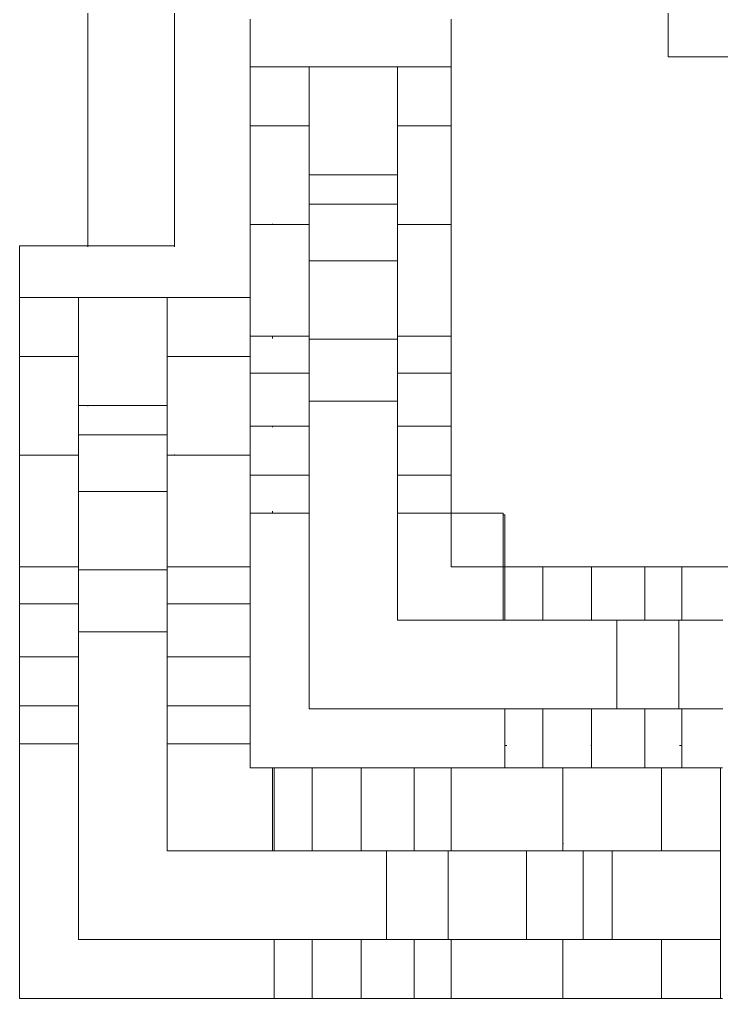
# Model space of a CAD drawing. Header units: millimetres. Extents: x -280308 to 6402717, y -14 to 2073074.
# Drawn here: x -38850.9 to -38679.6, y 268130 to 268368.9 of the extents above; entities that cross this region are included whole.
import ezdxf

# ---------------------------------------------------------------- set-up
doc = ezdxf.new("R2010")
doc.units = ezdxf.units.MM
doc.layers.get('0').update_dxf_attribs({"lineweight": 0})
doc.layers.add('A-FURN-EQPM', color=177, linetype='Continuous', lineweight=0)
doc.layers.add('SectionCutEdges', color=7, linetype='Continuous', lineweight=35, true_color=0xa5aeb1)

# ---------------------------------------------------------------- blocks, each defined once
blk = doc.blocks.new('A$Cc6df37c2')
at = {"color": 0, "linetype": 'ByBlock', "lineweight": -2}
for p, q in [((-468.7, 147.15), (-468.7, -147.15)), ((-447.54, 147.15), (-447.54, -147.15)), ((-429.04, -91.83), (-429.04, -93.12)), ((-429.04, -93.12), (-429.04, -94.91)), ((-379.95, -91.83), (-379.95, -93.12)), ((-379.95, -93.12), (-379.95, -94.91)), ((-429.04, -94.91), (-429.04, -97.17)), ((-379.95, -94.91), (-379.95, -97.17)), ((-429.04, -97.17), (-429.04, -99.86)), ((-379.95, -97.17), (-379.95, -99.86)), ((-429.04, -99.86), (-429.04, -102.93)), ((-379.95, -99.86), (-379.95, -102.93)), ((-429.04, -102.93), (-429.04, -103.46)), ((-414.64, -103.46), (-429.04, -103.46)), ((-429.04, -103.46), (-429.04, -106.33)), ((-414.64, -103.46), (-414.64, -106.33)), ((-414.64, -103.46), (-393.04, -103.46)), ((-393.04, -103.46), (-379.95, -103.46)), ((-393.04, -103.46), (-393.04, -106.33)), ((-379.95, -102.93), (-379.95, -103.46)), ((-379.95, -103.46), (-379.95, -106.33)), ((-429.04, -106.33), (-429.04, -109.98)), ((-414.64, -106.33), (-414.64, -109.98)), ((-393.04, -106.33), (-393.04, -109.98)), ((-379.95, -106.33), (-379.95, -109.98)), ((-429.04, -109.98), (-429.04, -113.84)), ((-414.64, -109.98), (-414.64, -113.84)), ((-393.04, -109.98), (-393.04, -113.84)), ((-379.95, -109.98), (-379.95, -113.84)), ((-429.04, -113.84), (-429.04, -117.82)), ((-414.64, -113.84), (-414.64, -117.82)), ((-393.04, -113.84), (-393.04, -117.82)), ((-379.95, -113.84), (-379.95, -117.82)), ((-414.64, -117.82), (-429.04, -117.82)), ((-429.04, -117.82), (-429.04, -121.3)), ((-414.64, -117.82), (-414.64, -121.3)), ((-393.04, -117.82), (-379.95, -117.82)), ((-393.04, -117.82), (-393.04, -121.3)), ((-379.95, -117.82), (-379.95, -121.3)), ((-429.04, -121.3), (-429.04, -124.88)), ((-414.64, -121.3), (-414.64, -124.88)), ((-393.04, -121.3), (-393.04, -124.88)), ((-379.95, -121.3), (-379.95, -124.88)), ((-429.04, -124.88), (-429.04, -128.5)), ((-414.64, -124.88), (-414.64, -128.5)), ((-393.04, -124.88), (-393.04, -128.5)), ((-379.95, -124.88), (-379.95, -128.5)), ((-429.04, -128.5), (-429.04, -132.07)), ((-414.64, -128.5), (-414.64, -129.83)), ((-393.04, -128.5), (-393.04, -129.83)), ((-379.95, -128.5), (-379.95, -132.07)), ((-414.64, -129.83), (-393.04, -129.83)), ((-414.64, -129.94), (-414.64, -129.83)), ((-414.64, -130.38), (-414.64, -129.94)), ((-414.64, -130.96), (-414.64, -130.38)), ((-414.64, -131.69), (-414.64, -130.96)), ((-393.04, -129.83), (-393.04, -129.94)), ((-393.04, -130.38), (-393.04, -129.94)), ((-393.04, -130.38), (-393.04, -130.96)), ((-393.04, -131.69), (-393.04, -130.96)), ((-429.04, -132.07), (-429.04, -135.52)), ((-414.64, -132.07), (-414.64, -131.69)), ((-414.64, -132.54), (-414.64, -132.07)), ((-414.64, -133.51), (-414.64, -132.54)), ((-414.64, -134.58), (-414.64, -133.51)), ((-393.04, -132.07), (-393.04, -131.69)), ((-393.04, -132.54), (-393.04, -132.07)), ((-393.04, -133.51), (-393.04, -132.54)), ((-393.04, -134.58), (-393.04, -133.51)), ((-379.95, -132.07), (-379.95, -135.52)), ((-429.04, -135.52), (-429.04, -138.78)), ((-414.64, -135.52), (-414.64, -134.58)), ((-414.64, -135.73), (-414.64, -135.52)), ((-414.64, -136.94), (-414.64, -135.73)), ((-393.04, -135.52), (-393.04, -134.58)), ((-393.04, -135.73), (-393.04, -135.52)), ((-393.04, -136.94), (-393.04, -135.73)), ((-379.95, -135.52), (-379.95, -138.78)), ((-414.64, -136.94), (-393.04, -136.94)), ((-414.64, -136.94), (-414.64, -138.65)), ((-393.04, -136.94), (-393.04, -138.65)), ((-429.04, -138.78), (-429.04, -141.77)), ((-414.64, -138.65), (-414.64, -138.78)), ((-414.64, -138.78), (-414.64, -140.36)), ((-414.64, -140.36), (-414.64, -141.77)), ((-393.04, -138.65), (-393.04, -138.78)), ((-393.04, -138.78), (-393.04, -140.36)), ((-393.04, -140.36), (-393.04, -141.77)), ((-379.95, -138.78), (-379.95, -141.77)), ((-429.04, -141.77), (-429.04, -141.93)), ((-423.61, -141.93), (-429.04, -141.93)), ((-429.04, -141.93), (-429.04, -147.37)), ((-423.61, -141.77), (-423.61, -141.93)), ((-414.64, -141.93), (-423.61, -141.93)), ((-414.64, -141.77), (-414.64, -141.93)), ((-414.64, -141.93), (-414.64, -142.04)), ((-414.64, -142.04), (-414.64, -143.68)), ((-393.04, -141.77), (-393.04, -141.93)), ((-393.04, -141.93), (-379.95, -141.93)), ((-393.04, -141.93), (-393.04, -142.04)), ((-393.04, -142.04), (-393.04, -143.68)), ((-379.95, -141.77), (-379.95, -141.93)), ((-379.95, -141.93), (-379.95, -169.15)), ((-414.64, -143.68), (-414.64, -145.24)), ((-414.64, -145.24), (-414.64, -146.71)), ((-393.04, -143.68), (-393.04, -145.24)), ((-393.04, -145.24), (-393.04, -146.71)), ((-485.34, -147.37), (-485.34, -147.15)), ((-485.34, -147.15), (-468.7, -147.15)), ((-485.34, -148.13), (-485.34, -147.37)), ((-485.34, -148.13), (-485.34, -149.42)), ((-468.7, -147.15), (-468.7, -147.37)), ((-468.7, -147.15), (-465.76, -147.15)), ((-465.76, -147.15), (-462.89, -147.15)), ((-462.89, -147.15), (-460.08, -147.15)), ((-460.08, -147.15), (-457.35, -147.15)), ((-457.35, -147.15), (-454.72, -147.15)), ((-454.72, -147.15), (-452.21, -147.15)), ((-452.21, -147.15), (-449.83, -147.15)), ((-449.83, -147.15), (-447.54, -147.15)), ((-447.54, -147.15), (-447.54, -147.37)), ((-429.04, -147.37), (-429.04, -148.13)), ((-429.04, -148.13), (-429.04, -149.42)), ((-414.64, -146.71), (-414.64, -148.06)), ((-414.64, -148.06), (-414.64, -149.28)), ((-393.04, -146.71), (-393.04, -148.06)), ((-393.04, -148.06), (-393.04, -149.28)), ((-485.34, -149.42), (-485.34, -151.21)), ((-429.04, -149.42), (-429.04, -151.21)), ((-414.64, -149.28), (-414.64, -150.34)), ((-414.64, -150.34), (-414.64, -150.76)), ((-393.04, -149.28), (-393.04, -150.34)), ((-393.04, -150.34), (-393.04, -150.76)), ((-485.34, -151.21), (-485.34, -153.47)), ((-429.04, -151.21), (-429.04, -153.47)), ((-414.64, -150.76), (-393.04, -150.76)), ((-414.64, -150.76), (-414.64, -151.09)), ((-414.64, -151.09), (-414.64, -151.87)), ((-414.64, -151.87), (-414.64, -152.9)), ((-414.64, -152.9), (-414.64, -154.15)), ((-393.04, -150.76), (-393.04, -151.09)), ((-393.04, -151.09), (-393.04, -151.87)), ((-393.04, -151.87), (-393.04, -152.9)), ((-393.04, -152.9), (-393.04, -154.15)), ((-485.34, -153.47), (-485.34, -156.16)), ((-429.04, -153.47), (-429.04, -156.16)), ((-414.64, -154.15), (-414.64, -155.62)), ((-393.04, -154.15), (-393.04, -155.62)), ((-485.34, -156.16), (-485.34, -159.23)), ((-429.04, -156.16), (-429.04, -159.23)), ((-414.64, -155.62), (-414.64, -157.28)), ((-414.64, -157.28), (-414.64, -159.12)), ((-393.04, -155.62), (-393.04, -157.28)), ((-393.04, -157.28), (-393.04, -159.12)), ((-485.34, -159.23), (-485.34, -159.76)), ((-470.94, -159.76), (-485.34, -159.76)), ((-485.34, -159.76), (-485.34, -162.63)), ((-470.94, -159.76), (-470.94, -162.63)), ((-470.94, -159.76), (-449.34, -159.76)), ((-449.34, -159.76), (-429.04, -159.76)), ((-449.34, -159.76), (-449.34, -162.63)), ((-429.04, -159.23), (-429.04, -159.76)), ((-429.04, -159.76), (-429.04, -162.63)), ((-414.64, -159.12), (-414.64, -161.1)), ((-393.04, -159.12), (-393.04, -161.1)), ((-414.64, -161.1), (-414.64, -163.2)), ((-393.04, -161.1), (-393.04, -163.2)), ((-485.34, -162.63), (-485.34, -166.28)), ((-470.94, -162.63), (-470.94, -166.28)), ((-449.34, -162.63), (-449.34, -166.28)), ((-429.04, -162.63), (-429.04, -166.28)), ((-414.64, -163.2), (-414.64, -165.39)), ((-393.04, -163.2), (-393.04, -165.39)), ((-485.34, -166.28), (-485.34, -170.14)), ((-470.94, -166.28), (-470.94, -170.14)), ((-449.34, -166.28), (-449.34, -170.14)), ((-429.04, -169.15), (-429.04, -166.28)), ((-414.64, -165.39), (-414.64, -167.65)), ((-393.04, -165.39), (-393.04, -167.65)), ((-423.61, -169.15), (-429.04, -169.15)), ((-429.04, -169.74), (-429.04, -169.15)), ((-423.61, -169.15), (-423.61, -169.74)), ((-414.64, -169.15), (-423.61, -169.15)), ((-414.64, -167.65), (-414.64, -169.15)), ((-414.64, -169.15), (-414.64, -169.74)), ((-393.04, -167.65), (-393.04, -169.15)), ((-393.04, -169.15), (-379.95, -169.15)), ((-393.04, -169.15), (-393.04, -169.74)), ((-379.95, -169.15), (-379.95, -169.74)), ((-485.34, -170.14), (-485.34, -174.12)), ((-470.94, -170.14), (-470.94, -174.12)), ((-449.34, -170.14), (-449.34, -174.12)), ((-429.04, -170.14), (-429.04, -169.74)), ((-429.04, -170.33), (-429.04, -170.14)), ((-429.04, -171.08), (-429.04, -170.33)), ((-429.04, -171.99), (-429.04, -171.08)), ((-429.04, -173.03), (-429.04, -171.99)), ((-414.64, -169.74), (-414.64, -169.94)), ((-414.64, -169.94), (-393.04, -169.94)), ((-414.64, -170.33), (-414.64, -169.94)), ((-414.64, -171.08), (-414.64, -170.33)), ((-414.64, -171.99), (-414.64, -171.08)), ((-414.64, -172.29), (-414.64, -171.99)), ((-393.04, -169.94), (-393.04, -169.74)), ((-393.04, -170.33), (-393.04, -169.94)), ((-393.04, -171.08), (-393.04, -170.33)), ((-393.04, -171.99), (-393.04, -171.08)), ((-393.04, -172.29), (-393.04, -171.99)), ((-379.95, -169.74), (-379.95, -170.33)), ((-379.95, -170.33), (-379.95, -171.08)), ((-379.95, -171.08), (-379.95, -171.99)), ((-379.95, -171.99), (-379.95, -173.03)), ((-470.94, -174.12), (-485.34, -174.12)), ((-485.34, -174.12), (-485.34, -177.6)), ((-470.94, -174.12), (-470.94, -177.6)), ((-449.34, -174.12), (-429.04, -174.12)), ((-449.34, -174.12), (-449.34, -177.6)), ((-429.04, -174.12), (-429.04, -173.03)), ((-429.04, -174.19), (-429.04, -174.12)), ((-429.04, -175.45), (-429.04, -174.19)), ((-414.64, -173.03), (-414.64, -172.29)), ((-414.64, -174.19), (-414.64, -173.03)), ((-414.64, -174.65), (-414.64, -174.19)), ((-393.04, -173.03), (-393.04, -172.29)), ((-393.04, -174.19), (-393.04, -173.03)), ((-393.04, -174.65), (-393.04, -174.19)), ((-379.95, -173.03), (-379.95, -174.19)), ((-379.95, -174.19), (-379.95, -175.45)), ((-429.04, -176.79), (-429.04, -175.45)), ((-429.04, -177.6), (-429.04, -176.79)), ((-414.64, -175.45), (-414.64, -174.65)), ((-414.64, -176.79), (-414.64, -175.45)), ((-414.64, -176.92), (-414.64, -176.79)), ((-393.04, -175.45), (-393.04, -174.65)), ((-393.04, -176.79), (-393.04, -175.45)), ((-393.04, -176.92), (-393.04, -176.79)), ((-379.95, -175.45), (-379.95, -176.79)), ((-379.95, -176.79), (-379.95, -178.19)), ((-485.34, -177.6), (-485.34, -181.18)), ((-470.94, -177.6), (-470.94, -181.18)), ((-449.34, -177.6), (-449.34, -181.18)), ((-429.04, -178.19), (-429.04, -177.6)), ((-414.64, -178.19), (-429.04, -178.19)), ((-429.04, -178.19), (-429.04, -180.05)), ((-414.64, -178.19), (-414.64, -176.92)), ((-414.64, -178.19), (-414.64, -179.06)), ((-414.64, -180.05), (-414.64, -179.06)), ((-393.04, -178.19), (-393.04, -176.92)), ((-393.04, -178.19), (-379.95, -178.19)), ((-393.04, -179.06), (-393.04, -178.19)), ((-393.04, -180.05), (-393.04, -179.06)), ((-379.95, -178.19), (-379.95, -180.05)), ((-485.34, -181.18), (-485.34, -184.8)), ((-470.94, -181.18), (-470.94, -184.8)), ((-449.34, -181.18), (-449.34, -184.8)), ((-429.04, -180.05), (-429.04, -181.18)), ((-429.04, -181.18), (-429.04, -181.92)), ((-414.64, -180.99), (-414.64, -180.05)), ((-414.64, -181.92), (-414.64, -180.99)), ((-393.04, -180.99), (-393.04, -180.05)), ((-393.04, -181.92), (-393.04, -180.99)), ((-379.95, -180.05), (-379.95, -181.92)), ((-429.04, -181.92), (-429.04, -183.73)), ((-429.04, -183.73), (-429.04, -184.8)), ((-414.64, -182.65), (-414.64, -181.92)), ((-414.64, -182.65), (-414.64, -183.73)), ((-414.64, -184), (-414.64, -183.73)), ((-393.04, -182.65), (-393.04, -181.92)), ((-393.04, -183.73), (-393.04, -182.65)), ((-393.04, -184), (-393.04, -183.73)), ((-379.95, -181.92), (-379.95, -183.73)), ((-379.95, -183.73), (-379.95, -185.46)), ((-485.34, -184.8), (-485.34, -188.37)), ((-470.94, -184.8), (-470.94, -186.13)), ((-470.94, -186.24), (-470.94, -186.13)), ((-470.94, -186.13), (-468.7, -186.13)), ((-470.94, -186.68), (-470.94, -186.24)), ((-468.7, -186.13), (-468.7, -186.24)), ((-468.7, -186.13), (-465.76, -186.13)), ((-465.76, -186.13), (-462.89, -186.13)), ((-462.89, -186.13), (-460.08, -186.13)), ((-460.08, -186.13), (-457.35, -186.13)), ((-457.35, -186.13), (-454.72, -186.13)), ((-454.72, -186.13), (-452.21, -186.13)), ((-452.21, -186.13), (-449.83, -186.13)), ((-449.83, -186.13), (-449.34, -186.13)), ((-449.34, -184.8), (-449.34, -186.13)), ((-449.34, -186.13), (-449.34, -186.24)), ((-449.34, -186.68), (-449.34, -186.24)), ((-429.04, -184.8), (-429.04, -185.46)), ((-429.04, -185.46), (-429.04, -187.05)), ((-414.64, -185.01), (-414.64, -184)), ((-414.64, -185.01), (-393.04, -185.01)), ((-414.64, -185.01), (-414.64, -185.46)), ((-414.64, -187.05), (-414.64, -185.46)), ((-393.04, -185.01), (-393.04, -184)), ((-393.04, -185.46), (-393.04, -185.01)), ((-393.04, -187.05), (-393.04, -185.46)), ((-379.95, -185.46), (-379.95, -187.05)), ((-485.34, -188.37), (-485.34, -191.82)), ((-470.94, -187.26), (-470.94, -186.68)), ((-470.94, -187.99), (-470.94, -187.26)), ((-470.94, -188.37), (-470.94, -187.99)), ((-470.94, -188.84), (-470.94, -188.37)), ((-449.34, -187.26), (-449.34, -186.68)), ((-449.34, -187.99), (-449.34, -187.26)), ((-449.34, -188.37), (-449.34, -187.99)), ((-449.34, -188.84), (-449.34, -188.37)), ((-429.04, -187.05), (-429.04, -188.37)), ((-429.04, -188.37), (-429.04, -188.46)), ((-429.04, -188.46), (-429.04, -189.66)), ((-414.64, -187.05), (-414.64, -188.46)), ((-414.64, -188.46), (-414.64, -189.66)), ((-393.04, -187.05), (-393.04, -188.46)), ((-393.04, -188.46), (-393.04, -189.66)), ((-379.95, -187.05), (-379.95, -188.46)), ((-379.95, -188.46), (-379.95, -189.66)), ((-470.94, -189.81), (-470.94, -188.84)), ((-470.94, -190.88), (-470.94, -189.81)), ((-470.94, -191.82), (-470.94, -190.88)), ((-449.34, -189.81), (-449.34, -188.84)), ((-449.34, -190.88), (-449.34, -189.81)), ((-449.34, -191.82), (-449.34, -190.88)), ((-429.04, -189.66), (-429.04, -190.62)), ((-429.04, -190.62), (-429.04, -191.18)), ((-414.64, -189.66), (-414.64, -190.62)), ((-414.64, -190.62), (-414.64, -191.17)), ((-393.04, -189.66), (-393.04, -190.62)), ((-393.04, -190.62), (-393.04, -191.17)), ((-379.95, -189.66), (-379.95, -190.62)), ((-379.95, -190.62), (-379.95, -191.17)), ((-485.34, -191.82), (-485.34, -195.08)), ((-470.94, -192.03), (-470.94, -191.82)), ((-470.94, -193.24), (-470.94, -192.03)), ((-470.94, -193.24), (-449.34, -193.24)), ((-470.94, -193.24), (-470.94, -194.95)), ((-449.34, -192.03), (-449.34, -191.82)), ((-449.34, -193.24), (-449.34, -192.03)), ((-449.34, -193.24), (-449.34, -194.95)), ((-423.61, -191.17), (-429.04, -191.18)), ((-429.04, -191.18), (-429.04, -191.4)), ((-429.04, -191.4), (-429.04, -191.83)), ((-429.04, -191.83), (-429.04, -192.47)), ((-429.04, -192.47), (-429.04, -193.31)), ((-429.04, -193.31), (-429.04, -194.33)), ((-423.61, -191.17), (-423.61, -191.4)), ((-414.64, -191.17), (-423.61, -191.17)), ((-414.64, -191.17), (-414.64, -191.4)), ((-414.64, -191.4), (-414.64, -191.83)), ((-414.64, -191.83), (-414.64, -192.47)), ((-414.64, -192.47), (-414.64, -193.31)), ((-414.64, -193.31), (-414.64, -194.33)), ((-393.04, -191.17), (-379.95, -191.17)), ((-393.04, -191.17), (-393.04, -191.4)), ((-393.04, -191.4), (-393.04, -191.83)), ((-393.04, -191.83), (-393.04, -192.47)), ((-393.04, -192.47), (-393.04, -193.31)), ((-393.04, -193.31), (-393.04, -194.33)), ((-379.95, -191.17), (-379.95, -191.4)), ((-379.95, -191.4), (-379.95, -191.83)), ((-379.95, -191.83), (-379.95, -192.47)), ((-379.95, -192.47), (-379.95, -193.31)), ((-379.95, -193.31), (-379.95, -194.33)), ((-485.34, -195.08), (-485.34, -198.07)), ((-470.94, -194.95), (-470.94, -195.08)), ((-470.94, -195.08), (-470.94, -196.66)), ((-449.34, -194.95), (-449.34, -195.08)), ((-449.34, -195.08), (-449.34, -196.66)), ((-429.04, -194.33), (-429.04, -195.08)), ((-429.04, -195.08), (-429.04, -195.5)), ((-429.04, -195.5), (-429.04, -196.83)), ((-414.64, -194.33), (-414.64, -195.5)), ((-414.64, -195.5), (-414.64, -196.83)), ((-393.04, -194.33), (-393.04, -195.5)), ((-393.04, -195.5), (-393.04, -196.83)), ((-379.95, -194.33), (-379.95, -195.5)), ((-379.95, -195.5), (-379.95, -196.83)), ((-485.34, -198.07), (-485.34, -198.23)), ((-470.94, -198.23), (-485.34, -198.23)), ((-485.34, -225.45), (-485.34, -198.23)), ((-470.94, -196.66), (-470.94, -198.07)), ((-470.94, -198.07), (-470.94, -198.23)), ((-470.94, -198.23), (-470.94, -198.34)), ((-449.34, -196.66), (-449.34, -198.07)), ((-449.34, -198.07), (-449.34, -198.23)), ((-449.34, -198.23), (-447.58, -198.23)), ((-449.34, -198.23), (-449.34, -198.34)), ((-447.58, -198.23), (-447.54, -198.23)), ((-447.54, -198.07), (-447.54, -198.23)), ((-447.54, -198.23), (-429.04, -198.23)), ((-429.04, -196.83), (-429.04, -198.07)), ((-429.04, -198.07), (-429.04, -198.23)), ((-429.04, -198.23), (-429.04, -198.27)), ((-429.04, -198.27), (-429.04, -199.82)), ((-414.64, -196.83), (-414.64, -198.27)), ((-414.64, -198.27), (-414.64, -199.82)), ((-393.04, -196.83), (-393.04, -198.27)), ((-393.04, -198.27), (-393.04, -199.82)), ((-379.95, -196.83), (-379.95, -198.27)), ((-379.95, -198.27), (-379.95, -199.82)), ((-470.94, -198.34), (-470.94, -199.98)), ((-470.94, -199.98), (-470.94, -201.54)), ((-449.34, -198.34), (-449.34, -199.98)), ((-449.34, -199.98), (-449.34, -201.54)), ((-429.04, -199.82), (-429.04, -201.43)), ((-414.64, -199.82), (-414.64, -201.43)), ((-393.04, -199.82), (-393.04, -201.43)), ((-379.95, -199.82), (-379.95, -201.43)), ((-470.94, -201.54), (-470.94, -203.01)), ((-470.94, -203.01), (-470.94, -204.36)), ((-449.34, -201.54), (-449.34, -203.01)), ((-449.34, -203.01), (-449.34, -204.36)), ((-429.04, -201.43), (-429.04, -203.09)), ((-414.64, -203.09), (-429.04, -203.09)), ((-429.04, -204.8), (-429.04, -203.09)), ((-414.64, -201.43), (-414.64, -203.09)), ((-414.64, -203.09), (-414.64, -204.8)), ((-393.04, -201.43), (-393.04, -203.09)), ((-393.04, -204.8), (-393.04, -203.09)), ((-393.04, -203.09), (-379.95, -203.09)), ((-379.95, -201.43), (-379.95, -203.09)), ((-379.95, -203.09), (-379.95, -204.8)), ((-470.94, -204.36), (-470.94, -205.58)), ((-449.34, -204.36), (-449.34, -205.58)), ((-429.04, -206.38), (-429.04, -204.8)), ((-414.64, -204.8), (-414.64, -206.38)), ((-393.04, -206.38), (-393.04, -204.8)), ((-379.95, -204.8), (-379.95, -206.38)), ((-470.94, -205.58), (-470.94, -206.64)), ((-470.94, -206.64), (-470.94, -207.06)), ((-470.94, -207.06), (-449.34, -207.06)), ((-470.94, -207.06), (-470.94, -207.39)), ((-470.94, -207.39), (-470.94, -208.17)), ((-449.34, -205.58), (-449.34, -206.64)), ((-449.34, -206.64), (-449.34, -207.06)), ((-449.34, -207.06), (-449.34, -207.39)), ((-449.34, -207.39), (-449.34, -208.17)), ((-429.04, -207.82), (-429.04, -206.38)), ((-429.04, -209.11), (-429.04, -207.82)), ((-414.64, -206.38), (-414.64, -207.82)), ((-414.64, -207.82), (-414.64, -209.11)), ((-393.04, -207.82), (-393.04, -206.38)), ((-393.04, -209.11), (-393.04, -207.82)), ((-379.95, -206.38), (-379.95, -207.82)), ((-379.95, -207.82), (-379.95, -209.11)), ((-470.94, -208.17), (-470.94, -209.19)), ((-470.94, -209.19), (-470.94, -210.45)), ((-449.34, -208.17), (-449.34, -209.19)), ((-449.34, -209.19), (-449.34, -210.45)), ((-429.04, -210.22), (-429.04, -209.11)), ((-429.04, -211.15), (-429.04, -210.22)), ((-414.64, -209.11), (-414.64, -210.22)), ((-414.64, -210.22), (-414.64, -211.15)), ((-393.04, -210.22), (-393.04, -209.11)), ((-393.04, -211.15), (-393.04, -210.22)), ((-379.95, -209.11), (-379.95, -210.22)), ((-379.95, -210.22), (-379.95, -211.15)), ((-470.94, -210.45), (-470.94, -211.92)), ((-470.94, -211.92), (-470.94, -213.58)), ((-449.34, -210.45), (-449.34, -211.92)), ((-449.34, -211.92), (-449.34, -213.58)), ((-429.04, -211.88), (-429.04, -211.15)), ((-429.04, -212.36), (-429.04, -211.88)), ((-423.61, -212.36), (-429.04, -212.36)), ((-429.04, -225.45), (-429.04, -212.36)), ((-423.61, -211.88), (-423.61, -212.36)), ((-414.64, -212.36), (-423.61, -212.36)), ((-414.64, -211.15), (-414.64, -211.88)), ((-414.64, -211.88), (-414.64, -212.36)), ((-414.64, -212.36), (-414.64, -260.13)), ((-393.04, -211.88), (-393.04, -211.15)), ((-393.04, -211.88), (-393.04, -212.36)), ((-393.04, -212.36), (-379.95, -212.36)), ((-393.04, -212.36), (-393.04, -238.53)), ((-379.95, -211.15), (-379.95, -211.88)), ((-379.95, -211.88), (-379.95, -212.36)), ((-379.95, -212.36), (-367.31, -212.36)), ((-379.95, -212.36), (-379.95, -225.45)), ((-367.31, -212.36), (-367.31, -212.81)), ((-470.94, -213.58), (-470.94, -215.42)), ((-449.34, -213.58), (-449.34, -215.42)), ((-366.86, -212.81), (-367.31, -212.81)), ((-367.31, -225.45), (-367.31, -212.81)), ((-366.86, -225.45), (-366.86, -212.81)), ((-470.94, -215.42), (-470.94, -217.4)), ((-470.94, -217.4), (-470.94, -219.5)), ((-449.34, -215.42), (-449.34, -217.4)), ((-449.34, -217.4), (-449.34, -219.5)), ((-470.94, -219.5), (-470.94, -221.69)), ((-449.34, -219.5), (-449.34, -221.69)), ((-470.94, -221.69), (-470.94, -223.95)), ((-449.34, -221.69), (-449.34, -223.95)), ((-470.94, -223.95), (-470.94, -225.45)), ((-449.34, -223.95), (-449.34, -225.45)), ((-470.94, -225.45), (-485.34, -225.45)), ((-485.34, -225.62), (-485.34, -225.45)), ((-485.34, -226.04), (-485.34, -225.62)), ((-485.34, -226.63), (-485.34, -226.04)), ((-485.34, -227.38), (-485.34, -226.63)), ((-470.94, -225.45), (-470.94, -225.62)), ((-470.94, -225.62), (-470.94, -226.04)), ((-470.94, -226.04), (-470.94, -226.24)), ((-470.94, -226.24), (-449.34, -226.24)), ((-470.94, -226.63), (-470.94, -226.24)), ((-470.94, -227.38), (-470.94, -226.63)), ((-449.34, -225.62), (-449.34, -225.45)), ((-449.34, -225.45), (-429.04, -225.45)), ((-449.34, -226.04), (-449.34, -225.62)), ((-449.34, -226.24), (-449.34, -226.04)), ((-449.34, -226.63), (-449.34, -226.24)), ((-449.34, -227.38), (-449.34, -226.63)), ((-429.04, -225.45), (-429.04, -225.62)), ((-429.04, -225.62), (-429.04, -226.04)), ((-429.04, -226.04), (-429.04, -226.63)), ((-429.04, -226.63), (-429.04, -227.38)), ((-367.31, -225.45), (-379.95, -225.45)), ((-367.31, -238.53), (-367.31, -225.45)), ((-366.86, -225.45), (-367.31, -225.45)), ((-366.86, -238.53), (-366.86, -225.45)), ((-366.38, -225.45), (-366.86, -225.45)), ((-365.65, -225.45), (-366.38, -225.45)), ((-364.72, -225.45), (-365.65, -225.45)), ((-363.61, -225.45), (-364.72, -225.45)), ((-362.33, -225.45), (-363.61, -225.45)), ((-360.88, -225.45), (-362.33, -225.45)), ((-359.3, -225.45), (-360.88, -225.45)), ((-357.59, -225.45), (-359.3, -225.45)), ((-357.59, -238.53), (-357.59, -225.45)), ((-355.93, -225.45), (-357.59, -225.45)), ((-354.32, -225.45), (-355.93, -225.45)), ((-352.78, -225.45), (-354.32, -225.45)), ((-351.33, -225.45), (-352.78, -225.45)), ((-350.01, -225.45), (-351.33, -225.45)), ((-348.83, -225.45), (-350.01, -225.45)), ((-347.81, -225.45), (-348.83, -225.45)), ((-346.98, -225.45), (-347.81, -225.45)), ((-346.34, -225.45), (-346.98, -225.45)), ((-345.9, -225.45), (-346.34, -225.45)), ((-345.68, -225.45), (-345.9, -225.45)), ((-345.68, -238.53), (-345.68, -225.45)), ((-345.12, -225.45), (-345.68, -225.45)), ((-344.16, -225.45), (-345.12, -225.45)), ((-342.96, -225.45), (-344.16, -225.45)), ((-341.55, -225.45), (-342.96, -225.45)), ((-339.96, -225.45), (-341.55, -225.45)), ((-338.24, -225.45), (-339.96, -225.45)), ((-336.42, -225.45), (-338.24, -225.45)), ((-334.56, -225.45), (-336.42, -225.45)), ((-332.7, -225.45), (-334.56, -225.45)), ((-332.7, -238.53), (-332.7, -225.45)), ((-331.29, -225.45), (-332.7, -225.45)), ((-329.95, -225.45), (-331.29, -225.45)), ((-328.69, -225.45), (-329.95, -225.45)), ((-327.53, -225.45), (-328.69, -225.45)), ((-326.49, -225.45), (-327.53, -225.45)), ((-325.59, -225.45), (-326.49, -225.45)), ((-324.83, -225.45), (-325.59, -225.45)), ((-324.24, -225.45), (-324.83, -225.45)), ((-323.66, -225.45), (-324.24, -225.45)), ((-323.66, -238.53), (-323.66, -225.45)), ((-296.43, -225.45), (-323.66, -225.45)), ((-485.34, -228.29), (-485.34, -227.38)), ((-485.34, -229.33), (-485.34, -228.29)), ((-485.34, -230.49), (-485.34, -229.33)), ((-470.94, -228.29), (-470.94, -227.38)), ((-470.94, -228.59), (-470.94, -228.29)), ((-470.94, -229.33), (-470.94, -228.59)), ((-470.94, -230.49), (-470.94, -229.33)), ((-449.34, -228.29), (-449.34, -227.38)), ((-449.34, -228.59), (-449.34, -228.29)), ((-449.34, -229.33), (-449.34, -228.59)), ((-449.34, -230.49), (-449.34, -229.33)), ((-429.04, -227.38), (-429.04, -228.29)), ((-429.04, -228.29), (-429.04, -229.33)), ((-429.04, -229.33), (-429.04, -230.49)), ((-485.34, -231.75), (-485.34, -230.49)), ((-485.34, -233.09), (-485.34, -231.75)), ((-470.94, -230.95), (-470.94, -230.49)), ((-470.94, -231.75), (-470.94, -230.95)), ((-470.94, -233.09), (-470.94, -231.75)), ((-449.34, -230.95), (-449.34, -230.49)), ((-449.34, -231.75), (-449.34, -230.95)), ((-449.34, -233.09), (-449.34, -231.75)), ((-429.04, -230.49), (-429.04, -231.75)), ((-429.04, -231.75), (-429.04, -233.09)), ((-485.34, -234.49), (-485.34, -233.09)), ((-470.94, -233.22), (-470.94, -233.09)), ((-470.94, -234.49), (-470.94, -233.22)), ((-449.34, -233.22), (-449.34, -233.09)), ((-449.34, -234.49), (-449.34, -233.22)), ((-429.04, -233.09), (-429.04, -234.49)), ((-470.94, -234.49), (-485.34, -234.49)), ((-485.34, -234.49), (-485.34, -236.35)), ((-485.34, -236.35), (-485.34, -238.22)), ((-470.94, -234.49), (-470.94, -235.36)), ((-470.94, -236.35), (-470.94, -235.36)), ((-470.94, -237.29), (-470.94, -236.35)), ((-449.34, -234.49), (-429.04, -234.49)), ((-449.34, -235.36), (-449.34, -234.49)), ((-449.34, -236.35), (-449.34, -235.36)), ((-449.34, -237.29), (-449.34, -236.35)), ((-429.04, -234.49), (-429.04, -236.35)), ((-429.04, -236.35), (-429.04, -238.22)), ((-485.34, -238.22), (-485.34, -240.03)), ((-470.94, -238.22), (-470.94, -237.29)), ((-470.94, -238.95), (-470.94, -238.22)), ((-449.34, -238.22), (-449.34, -237.29)), ((-449.34, -238.95), (-449.34, -238.22)), ((-429.04, -238.22), (-429.04, -240.03)), ((-367.31, -238.53), (-393.04, -238.53)), ((-366.86, -238.53), (-367.31, -238.53)), ((-366.38, -238.53), (-366.86, -238.53)), ((-365.65, -238.53), (-366.38, -238.53)), ((-364.72, -238.53), (-365.65, -238.53)), ((-363.61, -238.53), (-364.72, -238.53)), ((-362.33, -238.53), (-363.61, -238.53)), ((-360.88, -238.53), (-362.33, -238.53)), ((-359.3, -238.53), (-360.88, -238.53)), ((-357.59, -238.53), (-359.3, -238.53)), ((-355.93, -238.53), (-357.59, -238.53)), ((-354.32, -238.53), (-355.93, -238.53)), ((-352.78, -238.53), (-354.32, -238.53)), ((-351.33, -238.53), (-352.78, -238.53)), ((-350.01, -238.53), (-351.33, -238.53)), ((-348.83, -238.53), (-350.01, -238.53)), ((-347.81, -238.53), (-348.83, -238.53)), ((-346.98, -238.53), (-347.81, -238.53)), ((-346.34, -238.53), (-346.98, -238.53)), ((-345.9, -238.53), (-346.34, -238.53)), ((-345.68, -238.53), (-345.9, -238.53)), ((-345.12, -238.53), (-345.68, -238.53)), ((-344.16, -238.53), (-345.12, -238.53)), ((-342.96, -238.53), (-344.16, -238.53)), ((-341.55, -238.53), (-342.96, -238.53)), ((-341.55, -238.53), (-339.96, -238.53)), ((-339.5, -238.53), (-339.96, -238.53)), ((-339.5, -238.53), (-338.51, -238.53)), ((-339.5, -238.53), (-339.5, -260.13)), ((-338.51, -238.53), (-338.24, -238.53)), ((-338.24, -238.53), (-337.16, -238.53)), ((-337.16, -238.53), (-336.42, -238.53)), ((-336.42, -238.53), (-335.49, -238.53)), ((-335.49, -238.53), (-334.56, -238.53)), ((-334.56, -238.53), (-333.56, -238.53)), ((-333.56, -238.53), (-332.7, -238.53)), ((-332.7, -238.53), (-331.43, -238.53)), ((-331.43, -238.53), (-331.29, -238.53)), ((-331.29, -238.53), (-329.95, -238.53)), ((-329.95, -238.53), (-329.15, -238.53)), ((-329.15, -238.53), (-328.69, -238.53)), ((-328.69, -238.53), (-327.53, -238.53)), ((-327.53, -238.53), (-326.8, -238.53)), ((-326.8, -238.53), (-326.49, -238.53)), ((-326.49, -238.53), (-325.59, -238.53)), ((-325.59, -238.53), (-324.83, -238.53)), ((-324.83, -238.53), (-324.44, -238.53)), ((-324.44, -238.53), (-324.44, -260.13)), ((-324.24, -238.53), (-324.44, -238.53)), ((-323.66, -238.53), (-324.24, -238.53)), ((-322.15, -238.53), (-323.66, -238.53)), ((-319.9, -238.53), (-322.15, -238.53)), ((-317.7, -238.53), (-319.9, -238.53)), ((-315.6, -238.53), (-317.7, -238.53)), ((-313.62, -238.53), (-315.6, -238.53)), ((-485.34, -240.03), (-485.34, -241.76)), ((-470.94, -238.95), (-470.94, -240.03)), ((-470.94, -240.3), (-470.94, -240.03)), ((-470.94, -241.31), (-470.94, -240.3)), ((-470.94, -241.31), (-449.34, -241.31)), ((-470.94, -241.31), (-470.94, -241.76)), ((-449.34, -240.03), (-449.34, -238.95)), ((-449.34, -240.3), (-449.34, -240.03)), ((-449.34, -241.31), (-449.34, -240.3)), ((-449.34, -241.76), (-449.34, -241.31)), ((-429.04, -240.03), (-429.04, -241.76)), ((-485.34, -241.76), (-485.34, -243.35)), ((-485.34, -243.35), (-485.34, -244.76)), ((-470.94, -243.35), (-470.94, -241.76)), ((-470.94, -243.35), (-470.94, -244.76)), ((-449.34, -243.35), (-449.34, -241.76)), ((-449.34, -243.35), (-449.34, -244.76)), ((-429.04, -241.76), (-429.04, -243.35)), ((-429.04, -243.35), (-429.04, -244.76)), ((-485.34, -244.76), (-485.34, -245.96)), ((-485.34, -245.96), (-485.34, -246.92)), ((-470.94, -244.76), (-470.94, -245.96)), ((-470.94, -245.96), (-470.94, -246.92)), ((-449.34, -244.76), (-449.34, -245.96)), ((-449.34, -245.96), (-449.34, -246.92)), ((-429.04, -244.76), (-429.04, -245.96)), ((-429.04, -245.96), (-429.04, -246.92)), ((-485.34, -246.92), (-485.34, -247.48)), ((-470.94, -247.48), (-485.34, -247.48)), ((-485.34, -247.48), (-485.34, -247.7)), ((-485.34, -247.7), (-485.34, -248.13)), ((-485.34, -248.13), (-485.34, -248.77)), ((-470.94, -246.92), (-470.94, -247.48)), ((-470.94, -247.48), (-470.94, -247.7)), ((-470.94, -247.7), (-470.94, -248.13)), ((-470.94, -248.13), (-470.94, -248.77)), ((-449.34, -246.92), (-449.34, -247.47)), ((-449.34, -247.47), (-429.04, -247.47)), ((-449.34, -247.47), (-449.34, -247.7)), ((-449.34, -247.7), (-449.34, -248.13)), ((-449.34, -248.13), (-449.34, -248.77)), ((-429.04, -246.92), (-429.04, -247.47)), ((-429.04, -247.47), (-429.04, -247.7)), ((-429.04, -247.7), (-429.04, -248.13)), ((-429.04, -248.13), (-429.04, -248.77)), ((-485.34, -248.77), (-485.34, -249.61)), ((-485.34, -249.61), (-485.34, -250.63)), ((-485.34, -250.63), (-485.34, -251.8)), ((-470.94, -248.77), (-470.94, -249.61)), ((-470.94, -249.61), (-470.94, -250.63)), ((-470.94, -250.63), (-470.94, -251.8)), ((-449.34, -248.77), (-449.34, -249.61)), ((-449.34, -249.61), (-449.34, -250.63)), ((-449.34, -250.63), (-449.34, -251.8)), ((-429.04, -248.77), (-429.04, -249.61)), ((-429.04, -249.61), (-429.04, -250.63)), ((-429.04, -250.63), (-429.04, -251.8)), ((-485.34, -251.8), (-485.34, -253.13)), ((-485.34, -253.13), (-485.34, -254.57)), ((-470.94, -251.8), (-470.94, -253.13)), ((-470.94, -253.13), (-470.94, -254.57)), ((-449.34, -251.8), (-449.34, -253.13)), ((-449.34, -253.13), (-449.34, -254.57)), ((-429.04, -251.8), (-429.04, -253.13)), ((-429.04, -253.13), (-429.04, -254.57)), ((-485.34, -254.57), (-485.34, -256.12)), ((-470.94, -254.57), (-470.94, -256.12)), ((-449.34, -254.57), (-449.34, -256.12)), ((-429.04, -254.57), (-429.04, -256.12)), ((-485.34, -256.12), (-485.34, -257.73)), ((-485.34, -257.73), (-485.34, -259.39)), ((-470.94, -256.12), (-470.94, -257.73)), ((-470.94, -257.73), (-470.94, -259.39)), ((-449.34, -256.12), (-449.34, -257.73)), ((-449.34, -257.73), (-449.34, -259.39)), ((-429.04, -256.12), (-429.04, -257.73)), ((-429.04, -257.73), (-429.04, -259.39)), ((-470.94, -259.39), (-485.34, -259.39)), ((-485.34, -261.1), (-485.34, -259.39)), ((-470.94, -259.39), (-470.94, -261.1)), ((-449.34, -261.1), (-449.34, -259.39)), ((-449.34, -259.39), (-429.04, -259.39)), ((-429.04, -259.39), (-429.04, -261.1)), ((-414.64, -260.13), (-366.86, -260.13)), ((-366.86, -260.13), (-366.86, -269.11)), ((-366.38, -260.13), (-366.86, -260.13)), ((-366.38, -260.13), (-365.65, -260.13)), ((-365.65, -260.13), (-364.72, -260.13)), ((-364.72, -260.13), (-363.61, -260.13)), ((-363.61, -260.13), (-362.33, -260.13)), ((-362.33, -260.13), (-360.88, -260.13)), ((-360.88, -260.13), (-359.3, -260.13)), ((-359.3, -260.13), (-357.59, -260.13)), ((-357.59, -260.13), (-357.59, -274.53)), ((-355.93, -260.13), (-357.59, -260.13)), ((-354.32, -260.13), (-355.93, -260.13)), ((-352.78, -260.13), (-354.32, -260.13)), ((-351.33, -260.13), (-352.78, -260.13)), ((-350.01, -260.13), (-351.33, -260.13)), ((-348.83, -260.13), (-350.01, -260.13)), ((-347.81, -260.13), (-348.83, -260.13)), ((-346.98, -260.13), (-347.81, -260.13)), ((-346.34, -260.13), (-346.98, -260.13)), ((-345.9, -260.13), (-346.34, -260.13)), ((-345.68, -260.13), (-345.9, -260.13)), ((-345.68, -260.13), (-345.68, -269.11)), ((-345.12, -260.13), (-345.68, -260.13)), ((-344.16, -260.13), (-345.12, -260.13)), ((-342.96, -260.13), (-344.16, -260.13)), ((-341.55, -260.13), (-342.96, -260.13)), ((-341.55, -260.13), (-339.96, -260.13)), ((-339.96, -260.13), (-339.5, -260.13)), ((-339.5, -260.13), (-338.51, -260.13)), ((-338.51, -260.13), (-338.24, -260.13)), ((-338.24, -260.13), (-337.16, -260.13)), ((-337.16, -260.13), (-336.42, -260.13)), ((-336.42, -260.13), (-335.49, -260.13)), ((-335.49, -260.13), (-334.56, -260.13)), ((-334.56, -260.13), (-333.56, -260.13)), ((-333.56, -260.13), (-332.7, -260.13)), ((-332.7, -260.13), (-332.7, -274.53)), ((-332.7, -260.13), (-331.43, -260.13)), ((-331.43, -260.13), (-331.29, -260.13)), ((-331.29, -260.13), (-329.95, -260.13)), ((-329.95, -260.13), (-329.15, -260.13)), ((-329.15, -260.13), (-328.69, -260.13)), ((-328.69, -260.13), (-327.53, -260.13)), ((-327.53, -260.13), (-326.8, -260.13)), ((-326.8, -260.13), (-326.49, -260.13)), ((-326.49, -260.13), (-325.59, -260.13)), ((-325.59, -260.13), (-324.83, -260.13)), ((-324.83, -260.13), (-324.44, -260.13)), ((-324.24, -260.13), (-324.44, -260.13)), ((-323.66, -260.13), (-324.24, -260.13)), ((-323.66, -260.13), (-323.66, -269.11)), ((-322.15, -260.13), (-323.66, -260.13)), ((-319.9, -260.13), (-322.15, -260.13)), ((-317.7, -260.13), (-319.9, -260.13)), ((-315.6, -260.13), (-317.7, -260.13)), ((-313.62, -260.13), (-315.6, -260.13)), ((-485.34, -262.68), (-485.34, -261.1)), ((-485.34, -264.12), (-485.34, -262.68)), ((-470.94, -261.1), (-470.94, -262.68)), ((-470.94, -262.68), (-470.94, -264.12)), ((-449.34, -262.68), (-449.34, -261.1)), ((-449.34, -264.12), (-449.34, -262.68)), ((-429.04, -261.1), (-429.04, -262.68)), ((-429.04, -262.68), (-429.04, -264.12)), ((-485.34, -265.41), (-485.34, -264.12)), ((-470.94, -264.12), (-470.94, -265.41)), ((-449.34, -265.41), (-449.34, -264.12)), ((-429.04, -264.12), (-429.04, -265.41)), ((-485.34, -266.52), (-485.34, -265.41)), ((-485.34, -267.45), (-485.34, -266.52)), ((-485.34, -268.18), (-485.34, -267.45)), ((-470.94, -265.41), (-470.94, -266.52)), ((-470.94, -266.52), (-470.94, -267.45)), ((-470.94, -267.45), (-470.94, -268.18)), ((-449.34, -266.52), (-449.34, -265.41)), ((-449.34, -267.45), (-449.34, -266.52)), ((-449.34, -268.18), (-449.34, -267.45)), ((-429.04, -265.41), (-429.04, -266.52)), ((-429.04, -266.52), (-429.04, -267.45)), ((-429.04, -267.45), (-429.04, -268.18)), ((-485.34, -268.66), (-485.34, -268.18)), ((-470.94, -268.66), (-485.34, -268.66)), ((-485.34, -330.83), (-485.34, -268.66)), ((-470.94, -268.18), (-470.94, -268.66)), ((-470.94, -268.66), (-470.94, -316.43)), ((-449.34, -268.66), (-449.34, -268.18)), ((-449.34, -268.66), (-429.04, -268.66)), ((-449.34, -268.66), (-449.34, -294.83)), ((-429.04, -268.18), (-429.04, -268.66)), ((-429.04, -268.66), (-429.04, -274.53)), ((-366.38, -269.11), (-366.86, -269.11)), ((-366.86, -269.11), (-366.86, -274.53)), ((-345.68, -269.11), (-345.9, -269.11)), ((-345.68, -269.11), (-345.68, -274.53)), ((-323.66, -269.11), (-324.24, -269.11)), ((-323.66, -269.11), (-323.66, -274.53)), ((-423.61, -274.53), (-429.04, -274.53)), ((-423.61, -294.83), (-423.61, -274.53)), ((-423.16, -274.53), (-423.61, -274.53)), ((-423.16, -294.83), (-423.16, -274.53)), ((-422.68, -274.53), (-423.16, -274.53)), ((-421.95, -274.53), (-422.68, -274.53)), ((-421.02, -274.53), (-421.95, -274.53)), ((-419.91, -274.53), (-421.02, -274.53)), ((-418.63, -274.53), (-419.91, -274.53)), ((-417.18, -274.53), (-418.63, -274.53)), ((-415.6, -274.53), (-417.18, -274.53)), ((-413.89, -274.53), (-415.6, -274.53)), ((-413.89, -294.83), (-413.89, -274.53)), ((-412.23, -274.53), (-413.89, -274.53)), ((-410.62, -274.53), (-412.23, -274.53)), ((-409.08, -274.53), (-410.62, -274.53)), ((-407.63, -274.53), (-409.08, -274.53)), ((-406.31, -274.53), (-407.63, -274.53)), ((-405.13, -274.53), (-406.31, -274.53)), ((-404.11, -274.53), (-405.13, -274.53)), ((-403.28, -274.53), (-404.11, -274.53)), ((-402.64, -274.53), (-403.28, -274.53)), ((-402.2, -274.53), (-402.64, -274.53)), ((-401.98, -274.53), (-402.2, -274.53)), ((-401.98, -294.83), (-401.98, -274.53)), ((-401.42, -274.53), (-401.98, -274.53)), ((-400.46, -274.53), (-401.42, -274.53)), ((-399.26, -274.53), (-400.46, -274.53)), ((-397.85, -274.53), (-399.26, -274.53)), ((-396.26, -274.53), (-397.85, -274.53)), ((-394.54, -274.53), (-396.26, -274.53)), ((-392.72, -274.53), (-394.54, -274.53)), ((-390.86, -274.53), (-392.72, -274.53)), ((-389, -274.53), (-390.86, -274.53)), ((-389, -294.83), (-389, -274.53)), ((-387.59, -274.53), (-389, -274.53)), ((-386.25, -274.53), (-387.59, -274.53)), ((-384.99, -274.53), (-386.25, -274.53)), ((-383.83, -274.53), (-384.99, -274.53)), ((-382.79, -274.53), (-383.83, -274.53)), ((-381.89, -274.53), (-382.79, -274.53)), ((-381.13, -274.53), (-381.89, -274.53)), ((-380.54, -274.53), (-381.13, -274.53)), ((-380.13, -274.53), (-380.54, -274.53)), ((-379.96, -274.53), (-380.13, -274.53)), ((-379.96, -294.83), (-379.96, -274.53)), ((-379.96, -274.53), (-366.86, -274.53)), ((-366.38, -274.53), (-366.86, -274.53)), ((-366.38, -274.53), (-365.65, -274.53)), ((-365.65, -274.53), (-364.72, -274.53)), ((-364.72, -274.53), (-363.61, -274.53)), ((-363.61, -274.53), (-362.33, -274.53)), ((-362.33, -274.53), (-360.88, -274.53)), ((-360.88, -274.53), (-359.3, -274.53)), ((-359.3, -274.53), (-357.59, -274.53)), ((-355.93, -274.53), (-357.59, -274.53)), ((-354.32, -274.53), (-355.93, -274.53)), ((-352.78, -274.53), (-354.32, -274.53)), ((-352.73, -274.53), (-352.78, -274.53)), ((-352.58, -274.53), (-352.73, -274.53)), ((-352.73, -293.03), (-352.73, -274.53)), ((-351.33, -274.53), (-352.58, -274.53)), ((-350.01, -274.53), (-351.33, -274.53)), ((-349.58, -274.53), (-350.01, -274.53)), ((-348.83, -274.53), (-349.58, -274.53)), ((-347.81, -274.53), (-348.83, -274.53)), ((-346.98, -274.53), (-347.81, -274.53)), ((-346.34, -274.53), (-346.98, -274.53)), ((-345.9, -274.53), (-346.34, -274.53)), ((-345.68, -274.53), (-345.9, -274.53)), ((-345.12, -274.53), (-345.68, -274.53)), ((-344.16, -274.53), (-345.12, -274.53)), ((-342.96, -274.53), (-344.16, -274.53)), ((-342.87, -274.53), (-342.96, -274.53)), ((-341.55, -274.53), (-342.87, -274.53)), ((-339.96, -274.53), (-341.55, -274.53)), ((-339.3, -274.53), (-339.96, -274.53)), ((-338.24, -274.53), (-339.3, -274.53)), ((-336.42, -274.53), (-338.24, -274.53)), ((-335.68, -274.53), (-336.42, -274.53)), ((-334.56, -274.53), (-335.68, -274.53)), ((-332.7, -274.53), (-334.56, -274.53)), ((-332.7, -274.53), (-332.1, -274.53)), ((-332.1, -274.53), (-331.29, -274.53)), ((-331.29, -274.53), (-329.95, -274.53)), ((-329.95, -274.53), (-328.69, -274.53)), ((-328.69, -274.53), (-328.62, -274.53)), ((-328.62, -294.83), (-328.62, -274.53)), ((-328.62, -274.53), (-327.53, -274.53)), ((-327.53, -274.53), (-326.49, -274.53)), ((-326.49, -274.53), (-325.59, -274.53)), ((-325.59, -274.53), (-324.83, -274.53)), ((-324.83, -274.53), (-324.64, -274.53)), ((-324.64, -274.53), (-324.24, -274.53)), ((-324.24, -274.53), (-323.66, -274.53)), ((-320.79, -274.53), (-323.66, -274.53)), ((-317.13, -274.53), (-320.79, -274.53)), ((-314.26, -274.53), (-317.13, -274.53)), ((-314.26, -294.83), (-314.26, -274.53)), ((-313.73, -274.53), (-314.26, -274.53)), ((-352.58, -293.03), (-352.73, -293.03)), ((-352.73, -293.08), (-352.73, -293.03)), ((-352.73, -294.83), (-352.73, -293.08)), ((-423.61, -294.83), (-449.34, -294.83)), ((-423.16, -294.83), (-423.61, -294.83)), ((-422.68, -294.83), (-423.16, -294.83)), ((-421.95, -294.83), (-422.68, -294.83)), ((-421.02, -294.83), (-421.95, -294.83)), ((-419.91, -294.83), (-421.02, -294.83)), ((-418.63, -294.83), (-419.91, -294.83)), ((-417.18, -294.83), (-418.63, -294.83)), ((-415.6, -294.83), (-417.18, -294.83)), ((-413.89, -294.83), (-415.6, -294.83)), ((-412.23, -294.83), (-413.89, -294.83)), ((-410.62, -294.83), (-412.23, -294.83)), ((-409.08, -294.83), (-410.62, -294.83)), ((-407.63, -294.83), (-409.08, -294.83)), ((-406.31, -294.83), (-407.63, -294.83)), ((-405.13, -294.83), (-406.31, -294.83)), ((-404.11, -294.83), (-405.13, -294.83)), ((-403.28, -294.83), (-404.11, -294.83)), ((-402.64, -294.83), (-403.28, -294.83)), ((-402.2, -294.83), (-402.64, -294.83)), ((-401.98, -294.83), (-402.2, -294.83)), ((-401.42, -294.83), (-401.98, -294.83)), ((-400.46, -294.83), (-401.42, -294.83)), ((-399.26, -294.83), (-400.46, -294.83)), ((-397.85, -294.83), (-399.26, -294.83)), ((-397.85, -294.83), (-396.26, -294.83)), ((-395.8, -294.83), (-396.26, -294.83)), ((-395.8, -294.83), (-394.81, -294.83)), ((-395.8, -294.83), (-395.8, -316.43)), ((-394.81, -294.83), (-394.54, -294.83)), ((-394.54, -294.83), (-393.46, -294.83)), ((-393.46, -294.83), (-392.72, -294.83)), ((-392.72, -294.83), (-391.79, -294.83)), ((-391.79, -294.83), (-390.86, -294.83)), ((-390.86, -294.83), (-389.86, -294.83)), ((-389.86, -294.83), (-389, -294.83)), ((-389, -294.83), (-387.73, -294.83)), ((-387.73, -294.83), (-387.59, -294.83)), ((-387.59, -294.83), (-386.25, -294.83)), ((-386.25, -294.83), (-385.45, -294.83)), ((-385.45, -294.83), (-384.99, -294.83)), ((-384.99, -294.83), (-383.83, -294.83)), ((-383.83, -294.83), (-383.1, -294.83)), ((-383.1, -294.83), (-382.79, -294.83)), ((-382.79, -294.83), (-381.89, -294.83)), ((-381.89, -294.83), (-381.13, -294.83)), ((-381.13, -294.83), (-380.74, -294.83)), ((-380.74, -294.83), (-380.74, -316.43)), ((-380.54, -294.83), (-380.74, -294.83)), ((-380.13, -294.83), (-380.54, -294.83)), ((-379.96, -294.83), (-380.13, -294.83)), ((-378.45, -294.83), (-379.96, -294.83)), ((-376.2, -294.83), (-378.45, -294.83)), ((-374, -294.83), (-376.2, -294.83)), ((-371.9, -294.83), (-374, -294.83)), ((-369.92, -294.83), (-371.9, -294.83)), ((-368.08, -294.83), (-369.92, -294.83)), ((-366.42, -294.83), (-368.08, -294.83)), ((-364.95, -294.83), (-366.42, -294.83)), ((-363.7, -294.83), (-364.95, -294.83)), ((-362.67, -294.83), (-363.7, -294.83)), ((-361.89, -294.83), (-362.67, -294.83)), ((-361.56, -294.83), (-361.89, -294.83)), ((-361.15, -294.83), (-361.56, -294.83)), ((-361.56, -294.83), (-361.56, -316.43)), ((-360.08, -294.83), (-361.15, -294.83)), ((-358.87, -294.83), (-360.08, -294.83)), ((-357.52, -294.83), (-358.87, -294.83)), ((-356.05, -294.83), (-357.52, -294.83)), ((-354.48, -294.83), (-356.05, -294.83)), ((-352.85, -294.83), (-354.48, -294.83)), ((-352.73, -294.83), (-352.85, -294.83)), ((-352.58, -294.83), (-352.73, -294.83)), ((-351.16, -294.83), (-352.58, -294.83)), ((-349.58, -294.83), (-351.16, -294.83)), ((-349.45, -294.83), (-349.58, -294.83)), ((-347.74, -294.83), (-349.45, -294.83)), ((-347.74, -294.83), (-346.53, -294.83)), ((-347.74, -294.83), (-347.74, -316.43)), ((-346.53, -294.83), (-346.33, -294.83)), ((-346.33, -294.83), (-345.38, -294.83)), ((-345.38, -294.83), (-344.31, -294.83)), ((-344.31, -294.83), (-343.34, -294.83)), ((-343.34, -294.83), (-342.87, -294.83)), ((-342.87, -294.83), (-342.49, -294.83)), ((-342.49, -294.83), (-341.76, -294.83)), ((-341.76, -294.83), (-341.18, -294.83)), ((-341.18, -294.83), (-340.75, -294.83)), ((-340.75, -294.83), (-340.64, -294.83)), ((-340.64, -294.83), (-340.64, -295.32)), ((-339.3, -294.83), (-340.64, -294.83)), ((-340.64, -295.32), (-340.64, -297.71)), ((-335.68, -294.83), (-339.3, -294.83)), ((-332.1, -294.83), (-335.68, -294.83)), ((-328.62, -294.83), (-332.1, -294.83)), ((-324.64, -294.83), (-328.62, -294.83)), ((-320.79, -294.83), (-324.64, -294.83)), ((-317.13, -294.83), (-320.79, -294.83)), ((-314.26, -294.83), (-317.13, -294.83)), ((-314.26, -294.83), (-314.26, -316.43)), ((-340.64, -297.71), (-340.64, -300.22)), ((-340.64, -300.22), (-340.64, -302.85)), ((-340.64, -302.85), (-340.64, -305.57)), ((-340.64, -305.57), (-340.64, -308.38)), ((-340.64, -308.38), (-340.64, -311.26)), ((-340.64, -311.26), (-340.64, -314.19)), ((-340.75, -314.19), (-340.64, -314.19)), ((-340.64, -314.19), (-340.64, -316.43)), ((-470.94, -316.43), (-423.16, -316.43)), ((-423.16, -316.43), (-423.16, -330.83)), ((-423.16, -316.43), (-422.68, -316.43)), ((-422.68, -316.43), (-421.95, -316.43)), ((-421.95, -316.43), (-421.02, -316.43)), ((-421.02, -316.43), (-419.91, -316.43)), ((-419.91, -316.43), (-418.63, -316.43)), ((-418.63, -316.43), (-417.18, -316.43)), ((-417.18, -316.43), (-415.6, -316.43)), ((-415.6, -316.43), (-413.89, -316.43)), ((-413.89, -316.43), (-413.89, -330.83)), ((-412.23, -316.43), (-413.89, -316.43)), ((-410.62, -316.43), (-412.23, -316.43)), ((-409.08, -316.43), (-410.62, -316.43)), ((-407.63, -316.43), (-409.08, -316.43)), ((-406.31, -316.43), (-407.63, -316.43)), ((-405.13, -316.43), (-406.31, -316.43)), ((-404.11, -316.43), (-405.13, -316.43)), ((-403.28, -316.43), (-404.11, -316.43)), ((-402.64, -316.43), (-403.28, -316.43)), ((-402.2, -316.43), (-402.64, -316.43)), ((-401.98, -316.43), (-402.2, -316.43)), ((-401.98, -316.43), (-401.98, -330.83)), ((-401.42, -316.43), (-401.98, -316.43)), ((-400.46, -316.43), (-401.42, -316.43)), ((-399.26, -316.43), (-400.46, -316.43)), ((-397.85, -316.43), (-399.26, -316.43)), ((-397.85, -316.43), (-396.26, -316.43)), ((-396.26, -316.43), (-395.8, -316.43)), ((-395.8, -316.43), (-394.81, -316.43)), ((-394.81, -316.43), (-394.54, -316.43)), ((-394.54, -316.43), (-393.46, -316.43)), ((-393.46, -316.43), (-392.72, -316.43)), ((-392.72, -316.43), (-391.79, -316.43)), ((-391.79, -316.43), (-390.86, -316.43)), ((-390.86, -316.43), (-389.86, -316.43)), ((-389.86, -316.43), (-389, -316.43)), ((-389, -316.43), (-389, -330.83)), ((-389, -316.43), (-387.73, -316.43)), ((-387.73, -316.43), (-387.59, -316.43)), ((-387.59, -316.43), (-386.25, -316.43)), ((-386.25, -316.43), (-385.45, -316.43)), ((-385.45, -316.43), (-384.99, -316.43)), ((-384.99, -316.43), (-383.83, -316.43)), ((-383.83, -316.43), (-383.1, -316.43)), ((-383.1, -316.43), (-382.79, -316.43)), ((-382.79, -316.43), (-381.89, -316.43)), ((-381.89, -316.43), (-381.13, -316.43)), ((-381.13, -316.43), (-380.74, -316.43)), ((-380.54, -316.43), (-380.74, -316.43)), ((-380.54, -316.43), (-380.13, -316.43)), ((-380.13, -316.43), (-379.96, -316.43)), ((-379.96, -316.43), (-379.96, -330.83)), ((-378.45, -316.43), (-379.96, -316.43)), ((-376.2, -316.43), (-378.45, -316.43)), ((-374, -316.43), (-376.2, -316.43)), ((-371.9, -316.43), (-374, -316.43)), ((-369.92, -316.43), (-371.9, -316.43)), ((-368.08, -316.43), (-369.92, -316.43)), ((-366.42, -316.43), (-368.08, -316.43)), ((-364.95, -316.43), (-366.42, -316.43)), ((-363.7, -316.43), (-364.95, -316.43)), ((-362.67, -316.43), (-363.7, -316.43)), ((-361.89, -316.43), (-362.67, -316.43)), ((-361.56, -316.43), (-361.89, -316.43)), ((-361.15, -316.43), (-361.56, -316.43)), ((-360.08, -316.43), (-361.15, -316.43)), ((-358.87, -316.43), (-360.08, -316.43)), ((-357.52, -316.43), (-358.87, -316.43)), ((-356.05, -316.43), (-357.52, -316.43)), ((-354.48, -316.43), (-356.05, -316.43)), ((-352.85, -316.43), (-354.48, -316.43)), ((-352.73, -316.43), (-352.85, -316.43)), ((-352.73, -316.43), (-352.73, -330.83)), ((-352.58, -316.43), (-352.73, -316.43)), ((-351.16, -316.43), (-352.58, -316.43)), ((-349.58, -316.43), (-351.16, -316.43)), ((-349.45, -316.43), (-349.58, -316.43)), ((-347.74, -316.43), (-349.45, -316.43)), ((-347.74, -316.43), (-346.53, -316.43)), ((-346.53, -316.43), (-346.33, -316.43)), ((-346.33, -316.43), (-345.38, -316.43)), ((-345.38, -316.43), (-344.31, -316.43)), ((-344.31, -316.43), (-343.34, -316.43)), ((-343.34, -316.43), (-342.87, -316.43)), ((-342.87, -316.43), (-342.49, -316.43)), ((-342.49, -316.43), (-341.76, -316.43)), ((-341.76, -316.43), (-341.18, -316.43)), ((-341.18, -316.43), (-340.75, -316.43)), ((-340.64, -316.43), (-340.75, -316.43)), ((-339.3, -316.43), (-340.64, -316.43)), ((-335.68, -316.43), (-339.3, -316.43)), ((-332.1, -316.43), (-335.68, -316.43)), ((-328.62, -316.43), (-332.1, -316.43)), ((-328.62, -316.43), (-328.62, -330.83)), ((-324.64, -316.43), (-328.62, -316.43)), ((-320.79, -316.43), (-324.64, -316.43)), ((-317.13, -316.43), (-320.79, -316.43)), ((-314.26, -316.43), (-317.13, -316.43)), ((-314.26, -316.43), (-314.26, -330.83)), ((-485.34, -330.83), (-423.16, -330.83)), ((-423.16, -330.83), (-422.68, -330.83)), ((-422.68, -330.83), (-421.95, -330.83)), ((-421.95, -330.83), (-421.02, -330.83)), ((-421.02, -330.83), (-419.91, -330.83)), ((-419.91, -330.83), (-418.63, -330.83)), ((-418.63, -330.83), (-417.18, -330.83)), ((-417.18, -330.83), (-415.6, -330.83)), ((-415.6, -330.83), (-413.89, -330.83)), ((-412.23, -330.83), (-413.89, -330.83)), ((-410.62, -330.83), (-412.23, -330.83)), ((-409.08, -330.83), (-410.62, -330.83)), ((-407.63, -330.83), (-409.08, -330.83)), ((-406.31, -330.83), (-407.63, -330.83)), ((-405.13, -330.83), (-406.31, -330.83)), ((-404.11, -330.83), (-405.13, -330.83)), ((-403.28, -330.83), (-404.11, -330.83)), ((-402.64, -330.83), (-403.28, -330.83)), ((-402.2, -330.83), (-402.64, -330.83)), ((-401.98, -330.83), (-402.2, -330.83)), ((-401.42, -330.83), (-401.98, -330.83)), ((-400.46, -330.83), (-401.42, -330.83)), ((-399.26, -330.83), (-400.46, -330.83)), ((-397.85, -330.83), (-399.26, -330.83)), ((-396.26, -330.83), (-397.85, -330.83)), ((-394.54, -330.83), (-396.26, -330.83)), ((-392.72, -330.83), (-394.54, -330.83)), ((-390.86, -330.83), (-392.72, -330.83)), ((-389, -330.83), (-390.86, -330.83)), ((-389, -330.83), (-387.59, -330.83)), ((-387.59, -330.83), (-386.25, -330.83)), ((-386.25, -330.83), (-384.99, -330.83)), ((-384.99, -330.83), (-383.83, -330.83)), ((-383.83, -330.83), (-382.79, -330.83)), ((-382.79, -330.83), (-381.89, -330.83)), ((-381.89, -330.83), (-381.13, -330.83)), ((-381.13, -330.83), (-380.54, -330.83)), ((-380.54, -330.83), (-380.13, -330.83)), ((-380.13, -330.83), (-379.96, -330.83)), ((-352.73, -330.83), (-379.96, -330.83)), ((-352.58, -330.83), (-352.73, -330.83)), ((-349.58, -330.83), (-352.58, -330.83)), ((-346.33, -330.83), (-349.58, -330.83)), ((-342.87, -330.83), (-346.33, -330.83)), ((-339.3, -330.83), (-342.87, -330.83)), ((-335.68, -330.83), (-339.3, -330.83)), ((-332.1, -330.83), (-335.68, -330.83)), ((-328.62, -330.83), (-332.1, -330.83)), ((-324.64, -330.83), (-328.62, -330.83)), ((-320.79, -330.83), (-324.64, -330.83)), ((-320.79, -330.83), (-317.13, -330.83)), ((-314.26, -330.83), (-317.13, -330.83)), ((-313.73, -330.83), (-314.26, -330.83))]:
    blk.add_line(p, q, dxfattribs=at)
at = {"layer": 'SectionCutEdges', "color": 0, "linetype": 'ByBlock', "lineweight": -2}
for p, q in [((-327.01, -73.97), (-327.01, -100.97)), ((-327.01, -100.97), (-300.01, -100.97))]:
    blk.add_line(p, q, dxfattribs=at)
blk = doc.blocks.new('A$C834590f0')
at = {"layer": 'A-FURN-EQPM', "color": 32, "ltscale": 0.25, "true_color": 0xdd6108}
blk.add_blockref('A$Cc6df37c2', (-62675.99, -8538.81), dxfattribs=at)
blk = doc.blocks.new('A$C869c044f')
at = {"ltscale": 0.25}
blk.add_blockref('A$C834590f0', (74817.2, -14499.53), dxfattribs=at)
blk = doc.blocks.new('bb')
at = {"ltscale": 0.25}
blk.add_blockref('A$C869c044f', (-50506.77, 291499.16), dxfattribs=at)

msp = doc.modelspace()

# ---------------------------------------------------------------- block references
msp.add_blockref('bb', (0, 0))

doc.saveas('drawing.dxf')
